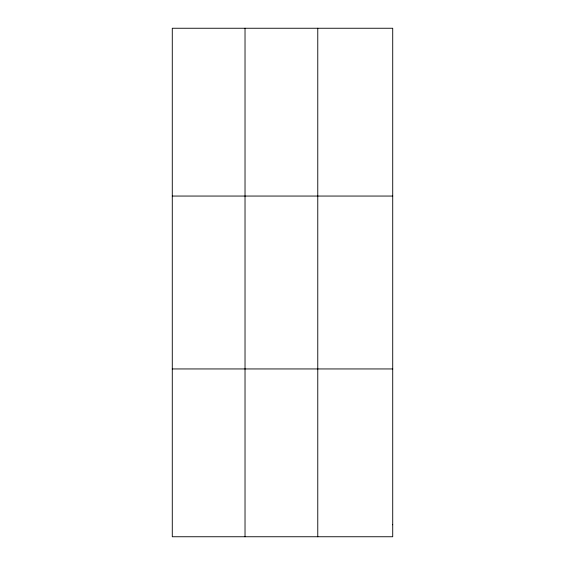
<?xml version="1.0" encoding="UTF-8"?>
<svg xmlns="http://www.w3.org/2000/svg" width="565" height="565" viewBox="0 0 565 565"><rect width="100%" height="100%" fill="white"/><g stroke="black" fill="none" stroke-linecap="round" stroke-linejoin="round"><path stroke-width="0.85" d="M245.026 536.75L245.026 28.25M317.77 536.75L317.77 28.25M172.283 196.055L392.717 196.055M172.283 368.945L392.717 368.945M392.717 524.765L392.717 536.75L172.283 536.75L172.283 28.25L392.717 28.25L392.717 524.765"/></g></svg>
